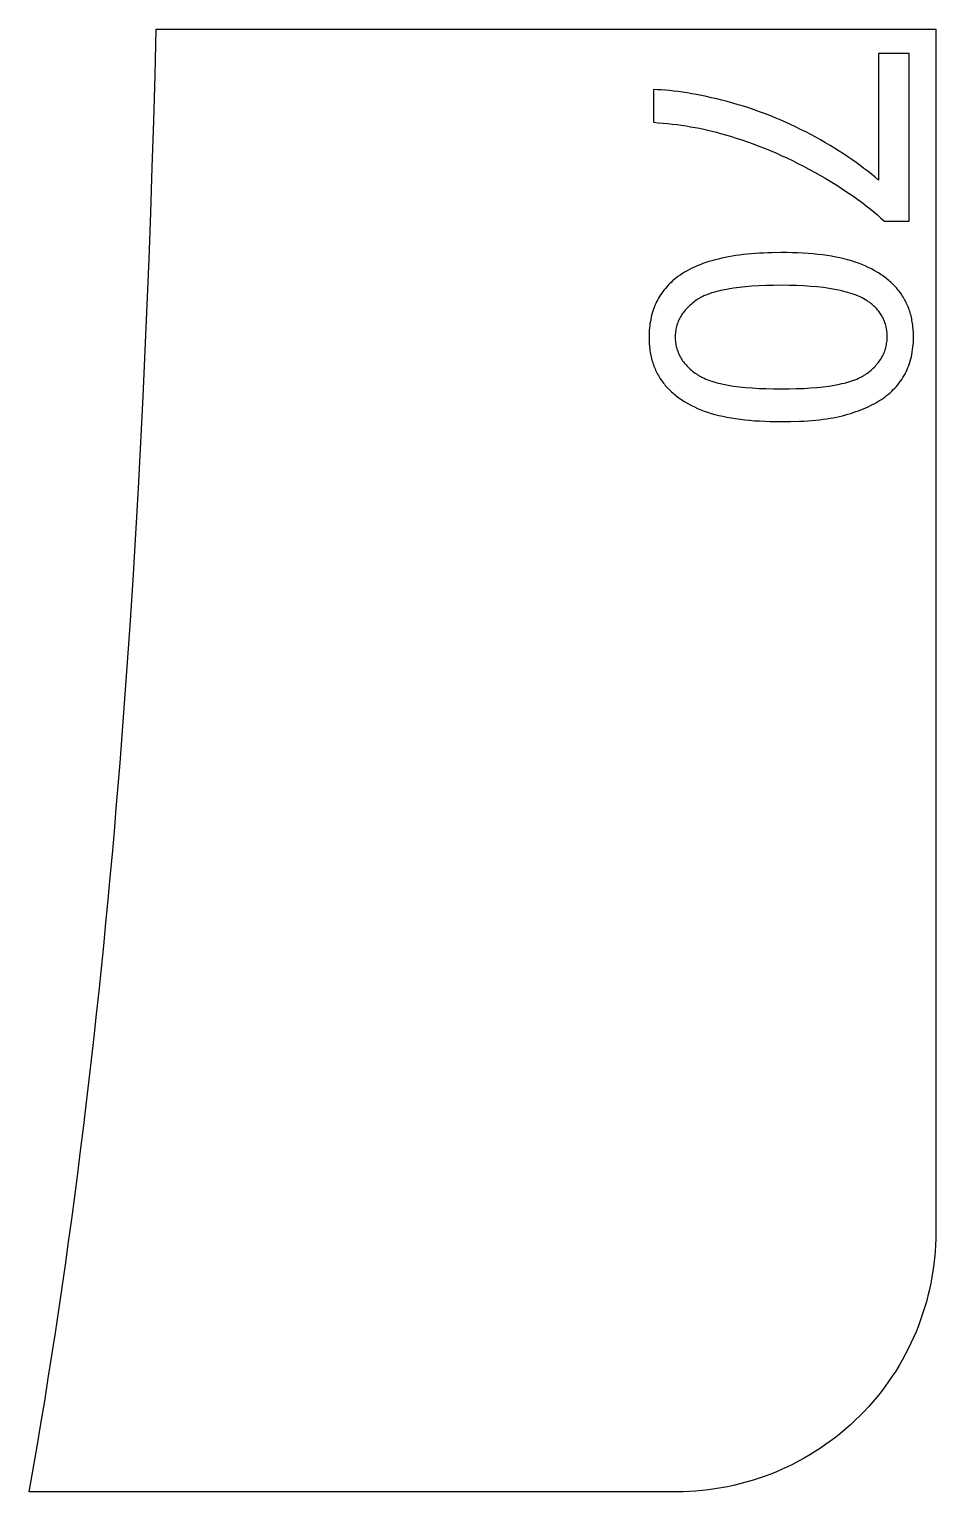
# Model space of a CAD drawing. Extents: x -16189 to 5251, y 3521 to 4024.
# Drawn here: x -14759.9 to -14585, y 3521.1 to 3803.1 of the extents above; entities that cross this region are included whole.
import ezdxf

# ---------------------------------------------------------------- set-up
doc = ezdxf.new("R2010")
doc.units = 0
doc.layers.add('LAYER_03', color=7, linetype='CONTINUOUS')

msp = doc.modelspace()

# ---------------------------------------------------------------- linework, layer by layer
at = {"layer": 'LAYER_03'}
for p, q in [((-14625.67, 3759.1), (-14626.33, 3758.96)), ((-14625, 3759.23), (-14625.67, 3759.1)), ((-14624.31, 3759.35), (-14625, 3759.23)), ((-14623.61, 3759.46), (-14624.31, 3759.35)), ((-14622.89, 3759.57), (-14623.61, 3759.46)), ((-14622.16, 3759.66), (-14622.89, 3759.57)), ((-14621.41, 3759.74), (-14622.16, 3759.66)), ((-14620.64, 3759.81), (-14621.41, 3759.74)), ((-14619.86, 3759.87), (-14620.64, 3759.81)), ((-14619.07, 3759.93), (-14619.86, 3759.87)), ((-14618.26, 3759.97), (-14619.07, 3759.93)), ((-14617.43, 3760), (-14618.26, 3759.97)), ((-14616.59, 3760.03), (-14617.43, 3760)), ((-14614.86, 3760.05), (-14616.59, 3760.03)), ((-14613.76, 3760.04), (-14614.86, 3760.05)), ((-14612.7, 3760.02), (-14613.76, 3760.04)), ((-14611.66, 3759.98), (-14612.7, 3760.02)), ((-14610.64, 3759.93), (-14611.66, 3759.98)), ((-14609.66, 3759.87), (-14610.64, 3759.93)), ((-14608.7, 3759.79), (-14609.66, 3759.87)), ((-14607.77, 3759.7), (-14608.7, 3759.79)), ((-14606.86, 3759.59), (-14607.77, 3759.7)), ((-14605.98, 3759.47), (-14606.86, 3759.59)), ((-14605.13, 3759.34), (-14605.98, 3759.47)), ((-14604.31, 3759.19), (-14605.13, 3759.34)), ((-14603.51, 3759.02), (-14604.31, 3759.19)), ((-14633.49, 3756.26), (-14633.93, 3755.99)), ((-14633.03, 3756.53), (-14633.49, 3756.26)), ((-14632.56, 3756.79), (-14633.03, 3756.53)), ((-14632.07, 3757.03), (-14632.56, 3756.79)), ((-14631.56, 3757.27), (-14632.07, 3757.03)), ((-14631.04, 3757.5), (-14631.56, 3757.27)), ((-14630.51, 3757.71), (-14631.04, 3757.5)), ((-14629.96, 3757.92), (-14630.51, 3757.71)), ((-14629.39, 3758.12), (-14629.96, 3757.92)), ((-14628.81, 3758.31), (-14629.39, 3758.12)), ((-14628.21, 3758.48), (-14628.81, 3758.31)), ((-14627.6, 3758.65), (-14628.21, 3758.48)), ((-14626.98, 3758.81), (-14627.6, 3758.65)), ((-14626.33, 3758.96), (-14626.98, 3758.81)), ((-14602.74, 3758.84), (-14603.51, 3759.02)), ((-14602, 3758.65), (-14602.74, 3758.84)), ((-14601.28, 3758.45), (-14602, 3758.65)), ((-14600.59, 3758.22), (-14601.28, 3758.45)), ((-14599.93, 3757.99), (-14600.59, 3758.22)), ((-14599.28, 3757.74), (-14599.93, 3757.99)), ((-14598.66, 3757.48), (-14599.28, 3757.74)), ((-14598.05, 3757.2), (-14598.66, 3757.48)), ((-14597.46, 3756.91), (-14598.05, 3757.2)), ((-14596.89, 3756.61), (-14597.46, 3756.91)), ((-14596.34, 3756.29), (-14596.89, 3756.61)), ((-14596.07, 3756.13), (-14596.34, 3756.29)), ((-14636.93, 3753.45), (-14637.19, 3753.15)), ((-14636.66, 3753.74), (-14636.93, 3753.45)), ((-14636.39, 3754.03), (-14636.66, 3753.74)), ((-14636.1, 3754.31), (-14636.39, 3754.03)), ((-14635.8, 3754.58), (-14636.1, 3754.31)), ((-14635.49, 3754.85), (-14635.8, 3754.58)), ((-14635.17, 3755.11), (-14635.49, 3754.85)), ((-14634.77, 3755.41), (-14635.17, 3755.11)), ((-14634.36, 3755.7), (-14634.77, 3755.41)), ((-14633.93, 3755.99), (-14634.36, 3755.7)), ((-14621.74, 3753.46), (-14622.93, 3753.34)), ((-14620.5, 3753.56), (-14621.74, 3753.46)), ((-14619.18, 3753.64), (-14620.5, 3753.56)), ((-14617.81, 3753.7), (-14619.18, 3753.64)), ((-14616.36, 3753.73), (-14617.81, 3753.7)), ((-14614.86, 3753.74), (-14616.36, 3753.73)), ((-14613.35, 3753.73), (-14614.86, 3753.74)), ((-14611.9, 3753.69), (-14613.35, 3753.73)), ((-14610.52, 3753.63), (-14611.9, 3753.69)), ((-14609.19, 3753.54), (-14610.52, 3753.63)), ((-14607.92, 3753.43), (-14609.19, 3753.54)), ((-14606.72, 3753.3), (-14607.92, 3753.43)), ((-14595.81, 3755.96), (-14596.07, 3756.13)), ((-14595.55, 3755.79), (-14595.81, 3755.96)), ((-14595.3, 3755.61), (-14595.55, 3755.79)), ((-14595.05, 3755.43), (-14595.3, 3755.61)), ((-14594.81, 3755.25), (-14595.05, 3755.43)), ((-14594.57, 3755.07), (-14594.81, 3755.25)), ((-14594.33, 3754.88), (-14594.57, 3755.07)), ((-14594.11, 3754.69), (-14594.33, 3754.88)), ((-14593.88, 3754.49), (-14594.11, 3754.69)), ((-14593.66, 3754.29), (-14593.88, 3754.49)), ((-14593.45, 3754.09), (-14593.66, 3754.29)), ((-14593.24, 3753.89), (-14593.45, 3754.09)), ((-14593.03, 3753.68), (-14593.24, 3753.89)), ((-14592.83, 3753.46), (-14593.03, 3753.68)), ((-14592.64, 3753.25), (-14592.83, 3753.46)), ((-14638.71, 3750.9), (-14638.89, 3750.56)), ((-14638.53, 3751.24), (-14638.71, 3750.9)), ((-14638.33, 3751.58), (-14638.53, 3751.24)), ((-14638.12, 3751.9), (-14638.33, 3751.58)), ((-14637.9, 3752.23), (-14638.12, 3751.9)), ((-14637.68, 3752.54), (-14637.9, 3752.23)), ((-14637.44, 3752.85), (-14637.68, 3752.54)), ((-14637.19, 3753.15), (-14637.44, 3752.85)), ((-14631.49, 3750.68), (-14631.73, 3750.5)), ((-14631.24, 3750.86), (-14631.49, 3750.68)), ((-14631.11, 3750.95), (-14631.24, 3750.86)), ((-14630.97, 3751.04), (-14631.11, 3750.95)), ((-14630.84, 3751.13), (-14630.97, 3751.04)), ((-14630.69, 3751.21), (-14630.84, 3751.13)), ((-14630.55, 3751.3), (-14630.69, 3751.21)), ((-14630.4, 3751.38), (-14630.55, 3751.3)), ((-14630.25, 3751.46), (-14630.4, 3751.38)), ((-14630.09, 3751.54), (-14630.25, 3751.46)), ((-14629.76, 3751.69), (-14630.09, 3751.54)), ((-14629.42, 3751.84), (-14629.76, 3751.69)), ((-14629.06, 3751.99), (-14629.42, 3751.84)), ((-14628.68, 3752.12), (-14629.06, 3751.99)), ((-14628.29, 3752.26), (-14628.68, 3752.12)), ((-14627.89, 3752.38), (-14628.29, 3752.26)), ((-14627.46, 3752.5), (-14627.89, 3752.38)), ((-14627.02, 3752.62), (-14627.46, 3752.5)), ((-14626.57, 3752.73), (-14627.02, 3752.62)), ((-14626.1, 3752.83), (-14626.57, 3752.73)), ((-14625.1, 3753.02), (-14626.1, 3752.83)), ((-14624.05, 3753.19), (-14625.1, 3753.02)), ((-14622.93, 3753.34), (-14624.05, 3753.19)), ((-14605.57, 3753.14), (-14606.72, 3753.3)), ((-14604.49, 3752.95), (-14605.57, 3753.14)), ((-14603.46, 3752.74), (-14604.49, 3752.95)), ((-14602.98, 3752.63), (-14603.46, 3752.74)), ((-14602.5, 3752.5), (-14602.98, 3752.63)), ((-14602.04, 3752.38), (-14602.5, 3752.5)), ((-14601.6, 3752.24), (-14602.04, 3752.38)), ((-14601.17, 3752.11), (-14601.6, 3752.24)), ((-14600.75, 3751.96), (-14601.17, 3752.11)), ((-14600.36, 3751.81), (-14600.75, 3751.96)), ((-14599.97, 3751.65), (-14600.36, 3751.81)), ((-14599.6, 3751.49), (-14599.97, 3751.65)), ((-14599.25, 3751.32), (-14599.6, 3751.49)), ((-14598.91, 3751.14), (-14599.25, 3751.32)), ((-14598.59, 3750.96), (-14598.91, 3751.14)), ((-14598.43, 3750.86), (-14598.59, 3750.96)), ((-14598.28, 3750.77), (-14598.43, 3750.86)), ((-14598.13, 3750.67), (-14598.28, 3750.77)), ((-14597.99, 3750.57), (-14598.13, 3750.67)), ((-14592.45, 3753.03), (-14592.64, 3753.25)), ((-14592.26, 3752.81), (-14592.45, 3753.03)), ((-14592.08, 3752.58), (-14592.26, 3752.81)), ((-14591.91, 3752.35), (-14592.08, 3752.58)), ((-14591.74, 3752.12), (-14591.91, 3752.35)), ((-14591.57, 3751.88), (-14591.74, 3752.12)), ((-14591.42, 3751.64), (-14591.57, 3751.88)), ((-14591.27, 3751.39), (-14591.42, 3751.64)), ((-14591.12, 3751.14), (-14591.27, 3751.39)), ((-14590.98, 3750.89), (-14591.12, 3751.14)), ((-14590.84, 3750.64), (-14590.98, 3750.89)), ((-14590.72, 3750.38), (-14590.84, 3750.64)), ((-14639.85, 3747.97), (-14639.94, 3747.58)), ((-14639.74, 3748.36), (-14639.85, 3747.97)), ((-14639.62, 3748.74), (-14639.74, 3748.36)), ((-14639.5, 3749.12), (-14639.62, 3748.74)), ((-14639.36, 3749.49), (-14639.5, 3749.12)), ((-14639.21, 3749.85), (-14639.36, 3749.49)), ((-14639.06, 3750.21), (-14639.21, 3749.85)), ((-14638.89, 3750.56), (-14639.06, 3750.21)), ((-14634.16, 3747.87), (-14634.29, 3747.65)), ((-14634.02, 3748.09), (-14634.16, 3747.87)), ((-14633.87, 3748.3), (-14634.02, 3748.09)), ((-14633.72, 3748.51), (-14633.87, 3748.3)), ((-14633.55, 3748.72), (-14633.72, 3748.51)), ((-14633.38, 3748.93), (-14633.55, 3748.72)), ((-14633.2, 3749.14), (-14633.38, 3748.93)), ((-14633.02, 3749.34), (-14633.2, 3749.14)), ((-14632.82, 3749.54), (-14633.02, 3749.34)), ((-14632.62, 3749.74), (-14632.82, 3749.54)), ((-14632.41, 3749.93), (-14632.62, 3749.74)), ((-14632.19, 3750.12), (-14632.41, 3749.93)), ((-14631.96, 3750.31), (-14632.19, 3750.12)), ((-14631.73, 3750.5), (-14631.96, 3750.31)), ((-14597.77, 3750.41), (-14597.99, 3750.57)), ((-14597.55, 3750.25), (-14597.77, 3750.41)), ((-14597.35, 3750.09), (-14597.55, 3750.25)), ((-14597.15, 3749.92), (-14597.35, 3750.09)), ((-14596.96, 3749.74), (-14597.15, 3749.92)), ((-14596.77, 3749.57), (-14596.96, 3749.74)), ((-14596.59, 3749.39), (-14596.77, 3749.57)), ((-14596.42, 3749.21), (-14596.59, 3749.39)), ((-14596.26, 3749.02), (-14596.42, 3749.21)), ((-14596.1, 3748.83), (-14596.26, 3749.02)), ((-14595.95, 3748.64), (-14596.1, 3748.83)), ((-14595.81, 3748.44), (-14595.95, 3748.64)), ((-14595.67, 3748.24), (-14595.81, 3748.44)), ((-14595.54, 3748.04), (-14595.67, 3748.24)), ((-14595.42, 3747.83), (-14595.54, 3748.04)), ((-14595.3, 3747.62), (-14595.42, 3747.83)), ((-14590.59, 3750.11), (-14590.72, 3750.38)), ((-14590.48, 3749.85), (-14590.59, 3750.11)), ((-14590.36, 3749.58), (-14590.48, 3749.85)), ((-14590.26, 3749.3), (-14590.36, 3749.58)), ((-14590.16, 3749.03), (-14590.26, 3749.3)), ((-14590.06, 3748.75), (-14590.16, 3749.03)), ((-14589.97, 3748.46), (-14590.06, 3748.75)), ((-14589.89, 3748.17), (-14589.97, 3748.46)), ((-14589.81, 3747.88), (-14589.89, 3748.17)), ((-14589.74, 3747.59), (-14589.81, 3747.88)), ((-14640.31, 3745.08), (-14640.33, 3744.65)), ((-14640.27, 3745.51), (-14640.31, 3745.08)), ((-14640.23, 3745.94), (-14640.27, 3745.51)), ((-14640.17, 3746.36), (-14640.23, 3745.94)), ((-14640.1, 3746.77), (-14640.17, 3746.36)), ((-14640.03, 3747.18), (-14640.1, 3746.77)), ((-14639.94, 3747.58), (-14640.03, 3747.18)), ((-14635.21, 3745.04), (-14635.24, 3744.79)), ((-14635.17, 3745.29), (-14635.21, 3745.04)), ((-14635.11, 3745.54), (-14635.17, 3745.29)), ((-14635.05, 3745.79), (-14635.11, 3745.54)), ((-14634.99, 3746.03), (-14635.05, 3745.79)), ((-14634.91, 3746.27), (-14634.99, 3746.03)), ((-14634.83, 3746.5), (-14634.91, 3746.27)), ((-14634.74, 3746.74), (-14634.83, 3746.5)), ((-14634.64, 3746.97), (-14634.74, 3746.74)), ((-14634.53, 3747.2), (-14634.64, 3746.97)), ((-14634.41, 3747.42), (-14634.53, 3747.2)), ((-14634.29, 3747.65), (-14634.41, 3747.42)), ((-14595.19, 3747.41), (-14595.3, 3747.62)), ((-14595.09, 3747.2), (-14595.19, 3747.41)), ((-14595, 3746.98), (-14595.09, 3747.2)), ((-14594.91, 3746.75), (-14595, 3746.98)), ((-14594.83, 3746.53), (-14594.91, 3746.75)), ((-14594.76, 3746.3), (-14594.83, 3746.53)), ((-14594.69, 3746.07), (-14594.76, 3746.3)), ((-14594.63, 3745.83), (-14594.69, 3746.07)), ((-14594.58, 3745.59), (-14594.63, 3745.83)), ((-14594.53, 3745.35), (-14594.58, 3745.59)), ((-14594.5, 3745.1), (-14594.53, 3745.35)), ((-14594.46, 3744.85), (-14594.5, 3745.1)), ((-14589.68, 3747.29), (-14589.74, 3747.59)), ((-14589.62, 3746.98), (-14589.68, 3747.29)), ((-14589.56, 3746.68), (-14589.62, 3746.98)), ((-14589.51, 3746.37), (-14589.56, 3746.68)), ((-14589.47, 3746.05), (-14589.51, 3746.37)), ((-14589.43, 3745.74), (-14589.47, 3746.05)), ((-14589.4, 3745.42), (-14589.43, 3745.74)), ((-14589.38, 3745.09), (-14589.4, 3745.42)), ((-14589.36, 3744.76), (-14589.38, 3745.09)), ((-14640.33, 3744.65), (-14640.35, 3744.21)), ((-14640.35, 3744.21), (-14640.35, 3743.76)), ((-14640.35, 3743.76), (-14640.34, 3743.08)), ((-14640.34, 3743.08), (-14640.33, 3742.74)), ((-14640.33, 3742.74), (-14640.31, 3742.41)), ((-14640.31, 3742.41), (-14640.28, 3742.09)), ((-14635.3, 3744.02), (-14635.31, 3743.76)), ((-14635.31, 3743.76), (-14635.3, 3743.49)), ((-14635.29, 3744.28), (-14635.3, 3744.02)), ((-14635.3, 3743.49), (-14635.29, 3743.23)), ((-14635.27, 3744.54), (-14635.29, 3744.28)), ((-14635.29, 3743.23), (-14635.27, 3742.98)), ((-14635.24, 3744.79), (-14635.27, 3744.54)), ((-14635.27, 3742.98), (-14635.24, 3742.72)), ((-14635.24, 3742.72), (-14635.21, 3742.47)), ((-14635.21, 3742.47), (-14635.16, 3742.22)), ((-14635.16, 3742.22), (-14635.11, 3741.97)), ((-14594.6, 3742.01), (-14594.55, 3742.26)), ((-14594.55, 3742.26), (-14594.51, 3742.52)), ((-14594.51, 3742.52), (-14594.47, 3742.77)), ((-14594.47, 3742.77), (-14594.44, 3743.03)), ((-14594.44, 3744.6), (-14594.46, 3744.85)), ((-14594.42, 3744.35), (-14594.44, 3744.6)), ((-14594.44, 3743.03), (-14594.42, 3743.29)), ((-14594.41, 3744.09), (-14594.42, 3744.35)), ((-14594.42, 3743.29), (-14594.41, 3743.56)), ((-14594.41, 3743.82), (-14594.41, 3744.09)), ((-14594.41, 3743.56), (-14594.41, 3743.82)), ((-14589.43, 3741.81), (-14589.39, 3742.28)), ((-14589.39, 3742.28), (-14589.36, 3742.77)), ((-14589.34, 3744.43), (-14589.36, 3744.76)), ((-14589.36, 3742.77), (-14589.34, 3743.26)), ((-14589.33, 3743.76), (-14589.34, 3744.43)), ((-14589.34, 3743.26), (-14589.33, 3743.76)), ((-14640.28, 3742.09), (-14640.25, 3741.77)), ((-14640.25, 3741.77), (-14640.21, 3741.45)), ((-14640.21, 3741.45), (-14640.17, 3741.13)), ((-14640.17, 3741.13), (-14640.12, 3740.82)), ((-14640.12, 3740.82), (-14640.06, 3740.51)), ((-14640.06, 3740.51), (-14640, 3740.21)), ((-14640, 3740.21), (-14639.94, 3739.91)), ((-14639.94, 3739.91), (-14639.87, 3739.61)), ((-14639.87, 3739.61), (-14639.79, 3739.32)), ((-14635.11, 3741.97), (-14635.05, 3741.73)), ((-14635.05, 3741.73), (-14634.98, 3741.49)), ((-14634.98, 3741.49), (-14634.91, 3741.25)), ((-14634.91, 3741.25), (-14634.83, 3741.01)), ((-14634.83, 3741.01), (-14634.73, 3740.78)), ((-14634.73, 3740.78), (-14634.63, 3740.54)), ((-14634.63, 3740.54), (-14634.53, 3740.32)), ((-14634.53, 3740.32), (-14634.41, 3740.09)), ((-14634.41, 3740.09), (-14634.29, 3739.87)), ((-14634.29, 3739.87), (-14634.15, 3739.65)), ((-14634.15, 3739.65), (-14634.01, 3739.43)), ((-14634.01, 3739.43), (-14633.87, 3739.21)), ((-14595.84, 3739.22), (-14595.69, 3739.44)), ((-14595.69, 3739.44), (-14595.55, 3739.66)), ((-14595.55, 3739.66), (-14595.42, 3739.88)), ((-14595.42, 3739.88), (-14595.3, 3740.11)), ((-14595.3, 3740.11), (-14595.18, 3740.34)), ((-14595.18, 3740.34), (-14595.08, 3740.57)), ((-14595.08, 3740.57), (-14594.98, 3740.8)), ((-14594.98, 3740.8), (-14594.89, 3741.04)), ((-14594.89, 3741.04), (-14594.8, 3741.28)), ((-14594.8, 3741.28), (-14594.73, 3741.52)), ((-14594.73, 3741.52), (-14594.66, 3741.77)), ((-14594.66, 3741.77), (-14594.6, 3742.01)), ((-14589.96, 3739.12), (-14589.84, 3739.54)), ((-14589.84, 3739.54), (-14589.73, 3739.98)), ((-14589.73, 3739.98), (-14589.64, 3740.43)), ((-14589.64, 3740.43), (-14589.56, 3740.88)), ((-14589.56, 3740.88), (-14589.49, 3741.34)), ((-14589.49, 3741.34), (-14589.43, 3741.81)), ((-14639.79, 3739.32), (-14639.7, 3739.03)), ((-14639.7, 3739.03), (-14639.62, 3738.74)), ((-14639.62, 3738.74), (-14639.52, 3738.46)), ((-14639.52, 3738.46), (-14639.42, 3738.18)), ((-14639.42, 3738.18), (-14639.31, 3737.91)), ((-14639.31, 3737.91), (-14639.2, 3737.64)), ((-14639.2, 3737.64), (-14639.08, 3737.37)), ((-14639.08, 3737.37), (-14638.96, 3737.11)), ((-14638.96, 3737.11), (-14638.83, 3736.85)), ((-14638.83, 3736.85), (-14638.69, 3736.59)), ((-14638.69, 3736.59), (-14638.55, 3736.34)), ((-14633.87, 3739.21), (-14633.71, 3739)), ((-14633.71, 3739), (-14633.55, 3738.79)), ((-14633.55, 3738.79), (-14633.38, 3738.58)), ((-14633.38, 3738.58), (-14633.2, 3738.38)), ((-14633.2, 3738.38), (-14633.01, 3738.17)), ((-14633.01, 3738.17), (-14632.81, 3737.97)), ((-14632.81, 3737.97), (-14632.61, 3737.78)), ((-14632.61, 3737.78), (-14632.4, 3737.58)), ((-14632.4, 3737.58), (-14632.18, 3737.39)), ((-14632.18, 3737.39), (-14631.95, 3737.2)), ((-14631.95, 3737.2), (-14631.71, 3737.02)), ((-14631.71, 3737.02), (-14631.47, 3736.83)), ((-14631.47, 3736.83), (-14631.22, 3736.65)), ((-14631.22, 3736.65), (-14631.09, 3736.56)), ((-14631.09, 3736.56), (-14630.95, 3736.47)), ((-14598.73, 3736.47), (-14598.59, 3736.56)), ((-14598.59, 3736.56), (-14598.46, 3736.65)), ((-14598.46, 3736.65), (-14598.21, 3736.83)), ((-14598.21, 3736.83), (-14597.97, 3737.02)), ((-14597.97, 3737.02), (-14597.74, 3737.2)), ((-14597.74, 3737.2), (-14597.51, 3737.39)), ((-14597.51, 3737.39), (-14597.3, 3737.58)), ((-14597.3, 3737.58), (-14597.09, 3737.78)), ((-14597.09, 3737.78), (-14596.88, 3737.98)), ((-14596.88, 3737.98), (-14596.69, 3738.18)), ((-14596.69, 3738.18), (-14596.5, 3738.38)), ((-14596.5, 3738.38), (-14596.33, 3738.59)), ((-14596.33, 3738.59), (-14596.16, 3738.8)), ((-14596.16, 3738.8), (-14595.99, 3739.01)), ((-14595.99, 3739.01), (-14595.84, 3739.22)), ((-14591.16, 3736.33), (-14590.95, 3736.7)), ((-14590.95, 3736.7), (-14590.75, 3737.08)), ((-14590.75, 3737.08), (-14590.57, 3737.48)), ((-14590.57, 3737.48), (-14590.4, 3737.87)), ((-14590.4, 3737.87), (-14590.24, 3738.28)), ((-14590.24, 3738.28), (-14590.1, 3738.69)), ((-14590.1, 3738.69), (-14589.96, 3739.12)), ((-14638.55, 3736.34), (-14638.41, 3736.09)), ((-14638.41, 3736.09), (-14638.25, 3735.84)), ((-14638.25, 3735.84), (-14638.1, 3735.6)), ((-14638.1, 3735.6), (-14637.93, 3735.36)), ((-14637.93, 3735.36), (-14637.76, 3735.13)), ((-14637.76, 3735.13), (-14637.59, 3734.9)), ((-14637.59, 3734.9), (-14637.4, 3734.67)), ((-14637.4, 3734.67), (-14637.22, 3734.45)), ((-14637.22, 3734.45), (-14637.03, 3734.23)), ((-14637.03, 3734.23), (-14636.83, 3734.01)), ((-14636.83, 3734.01), (-14636.63, 3733.8)), ((-14636.63, 3733.8), (-14636.42, 3733.59)), ((-14630.95, 3736.47), (-14630.82, 3736.39)), ((-14630.82, 3736.39), (-14630.68, 3736.3)), ((-14630.68, 3736.3), (-14630.53, 3736.22)), ((-14630.53, 3736.22), (-14630.38, 3736.14)), ((-14630.38, 3736.14), (-14630.23, 3736.05)), ((-14630.23, 3736.05), (-14630.07, 3735.98)), ((-14630.07, 3735.98), (-14629.74, 3735.82)), ((-14629.74, 3735.82), (-14629.4, 3735.67)), ((-14629.4, 3735.67), (-14629.04, 3735.53)), ((-14629.04, 3735.53), (-14628.66, 3735.39)), ((-14628.66, 3735.39), (-14628.27, 3735.26)), ((-14628.27, 3735.26), (-14627.86, 3735.13)), ((-14627.86, 3735.13), (-14627.44, 3735.01)), ((-14627.44, 3735.01), (-14627, 3734.9)), ((-14627, 3734.9), (-14626.55, 3734.79)), ((-14626.55, 3734.79), (-14626.07, 3734.68)), ((-14626.07, 3734.68), (-14625.08, 3734.49)), ((-14625.08, 3734.49), (-14624.03, 3734.32)), ((-14624.03, 3734.32), (-14622.91, 3734.18)), ((-14622.91, 3734.18), (-14621.73, 3734.05)), ((-14621.73, 3734.05), (-14620.48, 3733.95)), ((-14620.48, 3733.95), (-14619.17, 3733.87)), ((-14619.17, 3733.87), (-14617.8, 3733.82)), ((-14617.8, 3733.82), (-14616.36, 3733.78)), ((-14616.36, 3733.78), (-14614.86, 3733.77)), ((-14614.86, 3733.77), (-14613.35, 3733.78)), ((-14613.35, 3733.78), (-14611.9, 3733.82)), ((-14611.9, 3733.82), (-14610.52, 3733.87)), ((-14610.52, 3733.87), (-14609.21, 3733.95)), ((-14609.21, 3733.95), (-14607.96, 3734.05)), ((-14607.96, 3734.05), (-14606.77, 3734.18)), ((-14606.77, 3734.18), (-14605.65, 3734.32)), ((-14605.65, 3734.32), (-14604.59, 3734.49)), ((-14604.59, 3734.49), (-14603.6, 3734.68)), ((-14603.6, 3734.68), (-14603.13, 3734.79)), ((-14603.13, 3734.79), (-14602.67, 3734.9)), ((-14602.67, 3734.9), (-14602.23, 3735.01)), ((-14602.23, 3735.01), (-14601.81, 3735.13)), ((-14601.81, 3735.13), (-14601.4, 3735.26)), ((-14601.4, 3735.26), (-14601.01, 3735.39)), ((-14601.01, 3735.39), (-14600.64, 3735.53)), ((-14600.64, 3735.53), (-14600.28, 3735.67)), ((-14600.28, 3735.67), (-14599.93, 3735.82)), ((-14599.93, 3735.82), (-14599.61, 3735.98)), ((-14599.61, 3735.98), (-14599.45, 3736.05)), ((-14599.45, 3736.05), (-14599.3, 3736.14)), ((-14599.3, 3736.14), (-14599.15, 3736.22)), ((-14599.15, 3736.22), (-14599, 3736.3)), ((-14599, 3736.3), (-14598.86, 3736.39)), ((-14598.86, 3736.39), (-14598.73, 3736.47)), ((-14593.22, 3733.62), (-14592.93, 3733.93)), ((-14592.93, 3733.93), (-14592.64, 3734.25)), ((-14592.64, 3734.25), (-14592.36, 3734.57)), ((-14592.36, 3734.57), (-14592.1, 3734.91)), ((-14592.1, 3734.91), (-14591.85, 3735.25)), ((-14591.85, 3735.25), (-14591.61, 3735.6)), ((-14591.61, 3735.6), (-14591.38, 3735.96)), ((-14591.38, 3735.96), (-14591.16, 3736.33)), ((-14636.42, 3733.59), (-14636.21, 3733.39)), ((-14636.21, 3733.39), (-14636, 3733.19)), ((-14636, 3733.19), (-14635.78, 3732.99)), ((-14635.78, 3732.99), (-14635.55, 3732.79)), ((-14635.55, 3732.79), (-14635.32, 3732.6)), ((-14635.32, 3732.6), (-14635.09, 3732.41)), ((-14635.09, 3732.41), (-14634.85, 3732.23)), ((-14634.85, 3732.23), (-14634.6, 3732.05)), ((-14634.6, 3732.05), (-14634.36, 3731.87)), ((-14634.36, 3731.87), (-14634.1, 3731.7)), ((-14634.1, 3731.7), (-14633.84, 3731.52)), ((-14633.84, 3731.52), (-14633.58, 3731.36)), ((-14633.58, 3731.36), (-14633.31, 3731.19)), ((-14633.31, 3731.19), (-14632.76, 3730.88)), ((-14632.76, 3730.88), (-14632.19, 3730.57)), ((-14597.23, 3730.76), (-14596.81, 3730.98)), ((-14596.81, 3730.98), (-14596.4, 3731.21)), ((-14596.4, 3731.21), (-14596.01, 3731.45)), ((-14596.01, 3731.45), (-14595.62, 3731.69)), ((-14595.62, 3731.69), (-14595.24, 3731.94)), ((-14595.24, 3731.94), (-14594.88, 3732.2)), ((-14594.88, 3732.2), (-14594.52, 3732.47)), ((-14594.52, 3732.47), (-14594.18, 3732.75)), ((-14594.18, 3732.75), (-14593.85, 3733.03)), ((-14593.85, 3733.03), (-14593.53, 3733.32)), ((-14593.53, 3733.32), (-14593.22, 3733.62)), ((-14632.19, 3730.57), (-14631.6, 3730.29)), ((-14631.6, 3730.29), (-14630.99, 3730.01)), ((-14630.99, 3730.01), (-14630.37, 3729.75)), ((-14630.37, 3729.75), (-14629.72, 3729.5)), ((-14629.72, 3729.5), (-14629.05, 3729.27)), ((-14629.05, 3729.27), (-14628.37, 3729.05)), ((-14628.37, 3729.05), (-14627.65, 3728.85)), ((-14627.65, 3728.85), (-14626.91, 3728.66)), ((-14626.91, 3728.66), (-14626.14, 3728.48)), ((-14626.14, 3728.48), (-14625.35, 3728.32)), ((-14625.35, 3728.32), (-14624.53, 3728.17)), ((-14624.53, 3728.17), (-14623.68, 3728.04)), ((-14606.08, 3728), (-14605.43, 3728.1)), ((-14605.43, 3728.1), (-14604.8, 3728.21)), ((-14604.8, 3728.21), (-14604.19, 3728.33)), ((-14604.19, 3728.33), (-14603.61, 3728.45)), ((-14603.61, 3728.45), (-14603.05, 3728.59)), ((-14603.05, 3728.59), (-14601.97, 3728.88)), ((-14601.97, 3728.88), (-14601.45, 3729.04)), ((-14601.45, 3729.04), (-14600.94, 3729.21)), ((-14600.94, 3729.21), (-14600.44, 3729.38)), ((-14600.44, 3729.38), (-14599.95, 3729.55)), ((-14599.95, 3729.55), (-14599.47, 3729.74)), ((-14599.47, 3729.74), (-14599, 3729.93)), ((-14599, 3729.93), (-14598.54, 3730.12)), ((-14598.54, 3730.12), (-14598.09, 3730.33)), ((-14598.09, 3730.33), (-14597.65, 3730.54)), ((-14597.65, 3730.54), (-14597.23, 3730.76)), ((-14623.68, 3728.04), (-14622.8, 3727.92)), ((-14622.8, 3727.92), (-14621.9, 3727.81)), ((-14621.9, 3727.81), (-14620.98, 3727.72)), ((-14620.98, 3727.72), (-14620.02, 3727.64)), ((-14620.02, 3727.64), (-14619.04, 3727.58)), ((-14619.04, 3727.58), (-14618.04, 3727.53)), ((-14618.04, 3727.53), (-14617, 3727.49)), ((-14617, 3727.49), (-14615.94, 3727.47)), ((-14615.94, 3727.47), (-14614.86, 3727.46)), ((-14614.86, 3727.46), (-14613.05, 3727.48)), ((-14613.05, 3727.48), (-14611.33, 3727.54)), ((-14611.33, 3727.54), (-14610.51, 3727.57)), ((-14610.51, 3727.57), (-14609.71, 3727.62)), ((-14609.71, 3727.62), (-14608.94, 3727.68)), ((-14608.94, 3727.68), (-14608.19, 3727.75)), ((-14608.19, 3727.75), (-14607.46, 3727.82)), ((-14607.46, 3727.82), (-14606.76, 3727.9)), ((-14606.76, 3727.9), (-14606.08, 3728))]:
    msp.add_line(p, q, dxfattribs=at)
msp.add_lwpolyline([(-14635.03, 3521.11), (-14759.94, 3521.11), (-14759.17, 3525.49), (-14758.42, 3529.86), (-14757.68, 3534.24), (-14756.96, 3538.61), (-14756.26, 3542.99), (-14755.57, 3547.37), (-14754.89, 3551.75), (-14754.24, 3556.13), (-14753.59, 3560.52), (-14752.96, 3564.9), (-14752.35, 3569.29), (-14751.74, 3573.68), (-14751.16, 3578.06), (-14750.58, 3582.45), (-14750.02, 3586.85), (-14749.48, 3591.24), (-14748.94, 3595.63), (-14748.42, 3600.02), (-14747.92, 3604.42), (-14747.42, 3608.82), (-14746.94, 3613.21), (-14746.47, 3617.61), (-14746.02, 3622.01), (-14745.57, 3626.41), (-14745.14, 3630.82), (-14744.71, 3635.22), (-14744.3, 3639.62), (-14743.9, 3644.03), (-14743.51, 3648.43), (-14743.14, 3652.84), (-14742.77, 3657.25), (-14742.41, 3661.66), (-14741.73, 3670.47), (-14741.08, 3679.3), (-14740.47, 3688.12), (-14739.9, 3696.95), (-14739.37, 3705.79), (-14738.86, 3714.62), (-14738.4, 3723.46), (-14737.96, 3732.3), (-14737.55, 3741.14), (-14737.17, 3749.99), (-14736.82, 3758.84), (-14736.5, 3767.69), (-14736.2, 3776.54), (-14735.92, 3785.4), (-14735.67, 3794.26), (-14735.44, 3803.11), (-14585.03, 3803.11), (-14585.03, 3571.11, -0.414214)], format="xyb", close=True, dxfattribs=at)
msp.add_lwpolyline([(-14594.95, 3766.12), (-14590.18, 3766.12), (-14590.18, 3798.46), (-14596.08, 3798.46), (-14596.08, 3773.99), (-14596.75, 3774.57), (-14597.45, 3775.15), (-14598.16, 3775.72), (-14598.89, 3776.29), (-14599.64, 3776.86), (-14600.41, 3777.42), (-14601.2, 3777.97), (-14602, 3778.53), (-14602.83, 3779.07), (-14603.68, 3779.62), (-14604.54, 3780.16), (-14605.42, 3780.7), (-14606.33, 3781.23), (-14607.25, 3781.76), (-14608.19, 3782.28), (-14609.15, 3782.8), (-14610.12, 3783.31), (-14611.1, 3783.8), (-14612.08, 3784.28), (-14613.06, 3784.75), (-14614.05, 3785.2), (-14615.05, 3785.63), (-14616.05, 3786.05), (-14617.05, 3786.46), (-14618.06, 3786.85), (-14619.07, 3787.22), (-14620.09, 3787.58), (-14621.12, 3787.93), (-14622.14, 3788.26), (-14623.18, 3788.57), (-14624.21, 3788.87), (-14625.25, 3789.16), (-14626.29, 3789.42), (-14627.3, 3789.68), (-14628.3, 3789.91), (-14629.28, 3790.13), (-14630.23, 3790.33), (-14631.17, 3790.52), (-14632.09, 3790.69), (-14632.99, 3790.84), (-14633.87, 3790.98), (-14634.73, 3791.1), (-14635.58, 3791.2), (-14636.4, 3791.29), (-14637.2, 3791.36), (-14637.99, 3791.41), (-14638.75, 3791.45), (-14639.5, 3791.47), (-14639.5, 3785.17), (-14638.57, 3785.1), (-14637.65, 3785.02), (-14636.74, 3784.93), (-14635.84, 3784.83), (-14634.95, 3784.72), (-14634.07, 3784.6), (-14633.2, 3784.47), (-14632.33, 3784.32), (-14631.48, 3784.17), (-14630.64, 3784.01), (-14629.8, 3783.84), (-14628.98, 3783.65), (-14628.16, 3783.46), (-14627.35, 3783.26), (-14626.55, 3783.04), (-14624.65, 3782.49), (-14623.55, 3782.14), (-14622.45, 3781.78), (-14621.35, 3781.4), (-14620.25, 3781.01), (-14619.16, 3780.6), (-14618.07, 3780.17), (-14616.99, 3779.73), (-14615.91, 3779.27), (-14614.83, 3778.79), (-14613.76, 3778.29), (-14612.69, 3777.78), (-14611.62, 3777.26), (-14610.56, 3776.71), (-14609.51, 3776.15), (-14608.45, 3775.57), (-14607.41, 3774.99), (-14606.4, 3774.4), (-14605.41, 3773.81), (-14604.45, 3773.22), (-14603.52, 3772.64), (-14602.61, 3772.05), (-14601.72, 3771.46), (-14600.87, 3770.87), (-14600.04, 3770.27), (-14599.23, 3769.68), (-14598.45, 3769.09), (-14597.7, 3768.5), (-14596.98, 3767.9), (-14596.28, 3767.31), (-14595.6, 3766.71)], close=True, dxfattribs=at)

doc.saveas('drawing.dxf')
